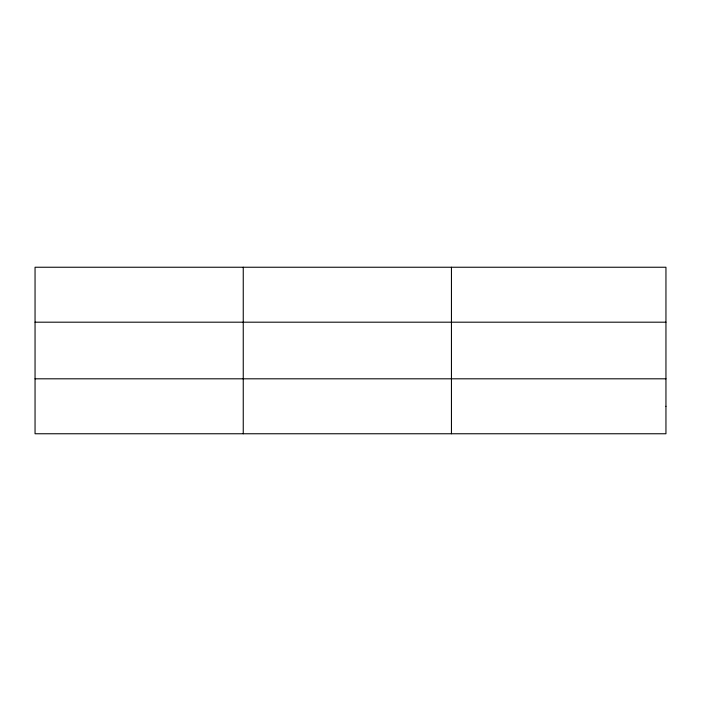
<?xml version="1.0" encoding="UTF-8"?>
<svg xmlns="http://www.w3.org/2000/svg" width="701" height="701" viewBox="0 0 701 701"><rect width="100%" height="100%" fill="white"/><g stroke="black" fill="none" stroke-linecap="round" stroke-linejoin="round"><path stroke-width="1.05" d="M243.247 267.239L243.247 433.761M451.444 267.239L451.444 433.761M35.05 322.188L665.95 322.188M35.05 378.812L665.95 378.812M665.95 406.282L665.95 433.761L35.05 433.761L35.05 267.239L665.95 267.239L665.95 406.282"/></g></svg>
